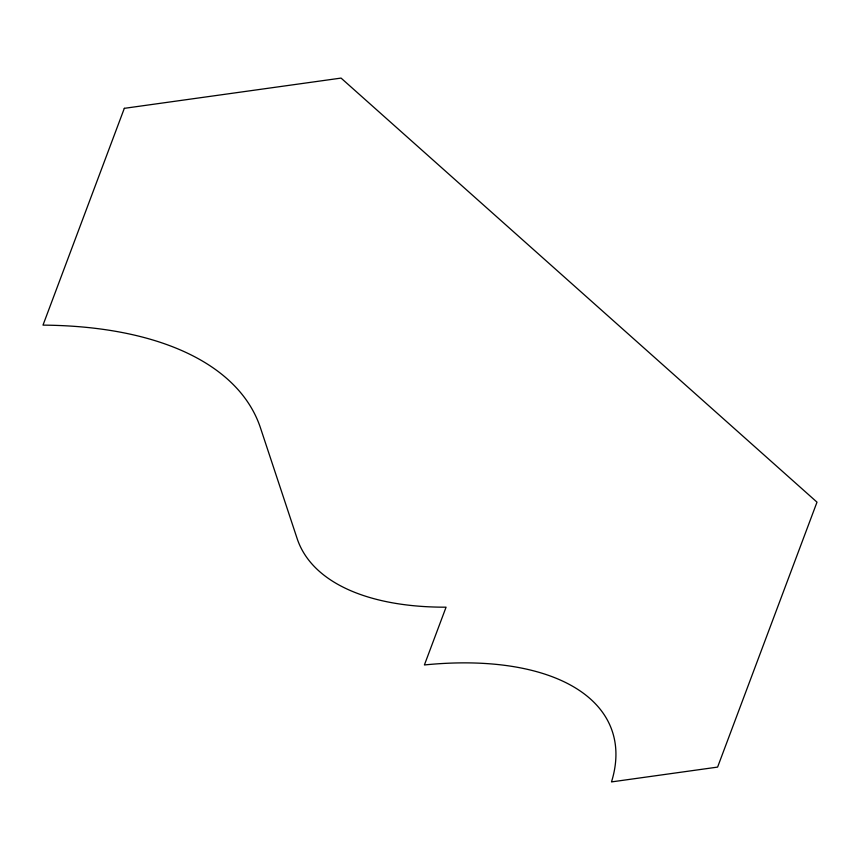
<?xml version="1.0" encoding="UTF-8"?>
<svg xmlns="http://www.w3.org/2000/svg" width="860" height="860" viewBox="0 0 860 860"><rect width="100%" height="100%" fill="white"/><g stroke="black" fill="none" stroke-linecap="round" stroke-linejoin="round"><path stroke-width="1.29" d="M124.324 108.338L43 325.123A420.454 208.958 -19.8 0 1 260.494 427.957L297.151 538.607A280.306 139.299 -19.8 0 0 446.071 607.182L424.399 664.952A280.306 139.299 -19.8 0 1 611.492 781.912L717.605 767.099L817 502.154L341.065 78.088L124.324 108.338"/></g></svg>
